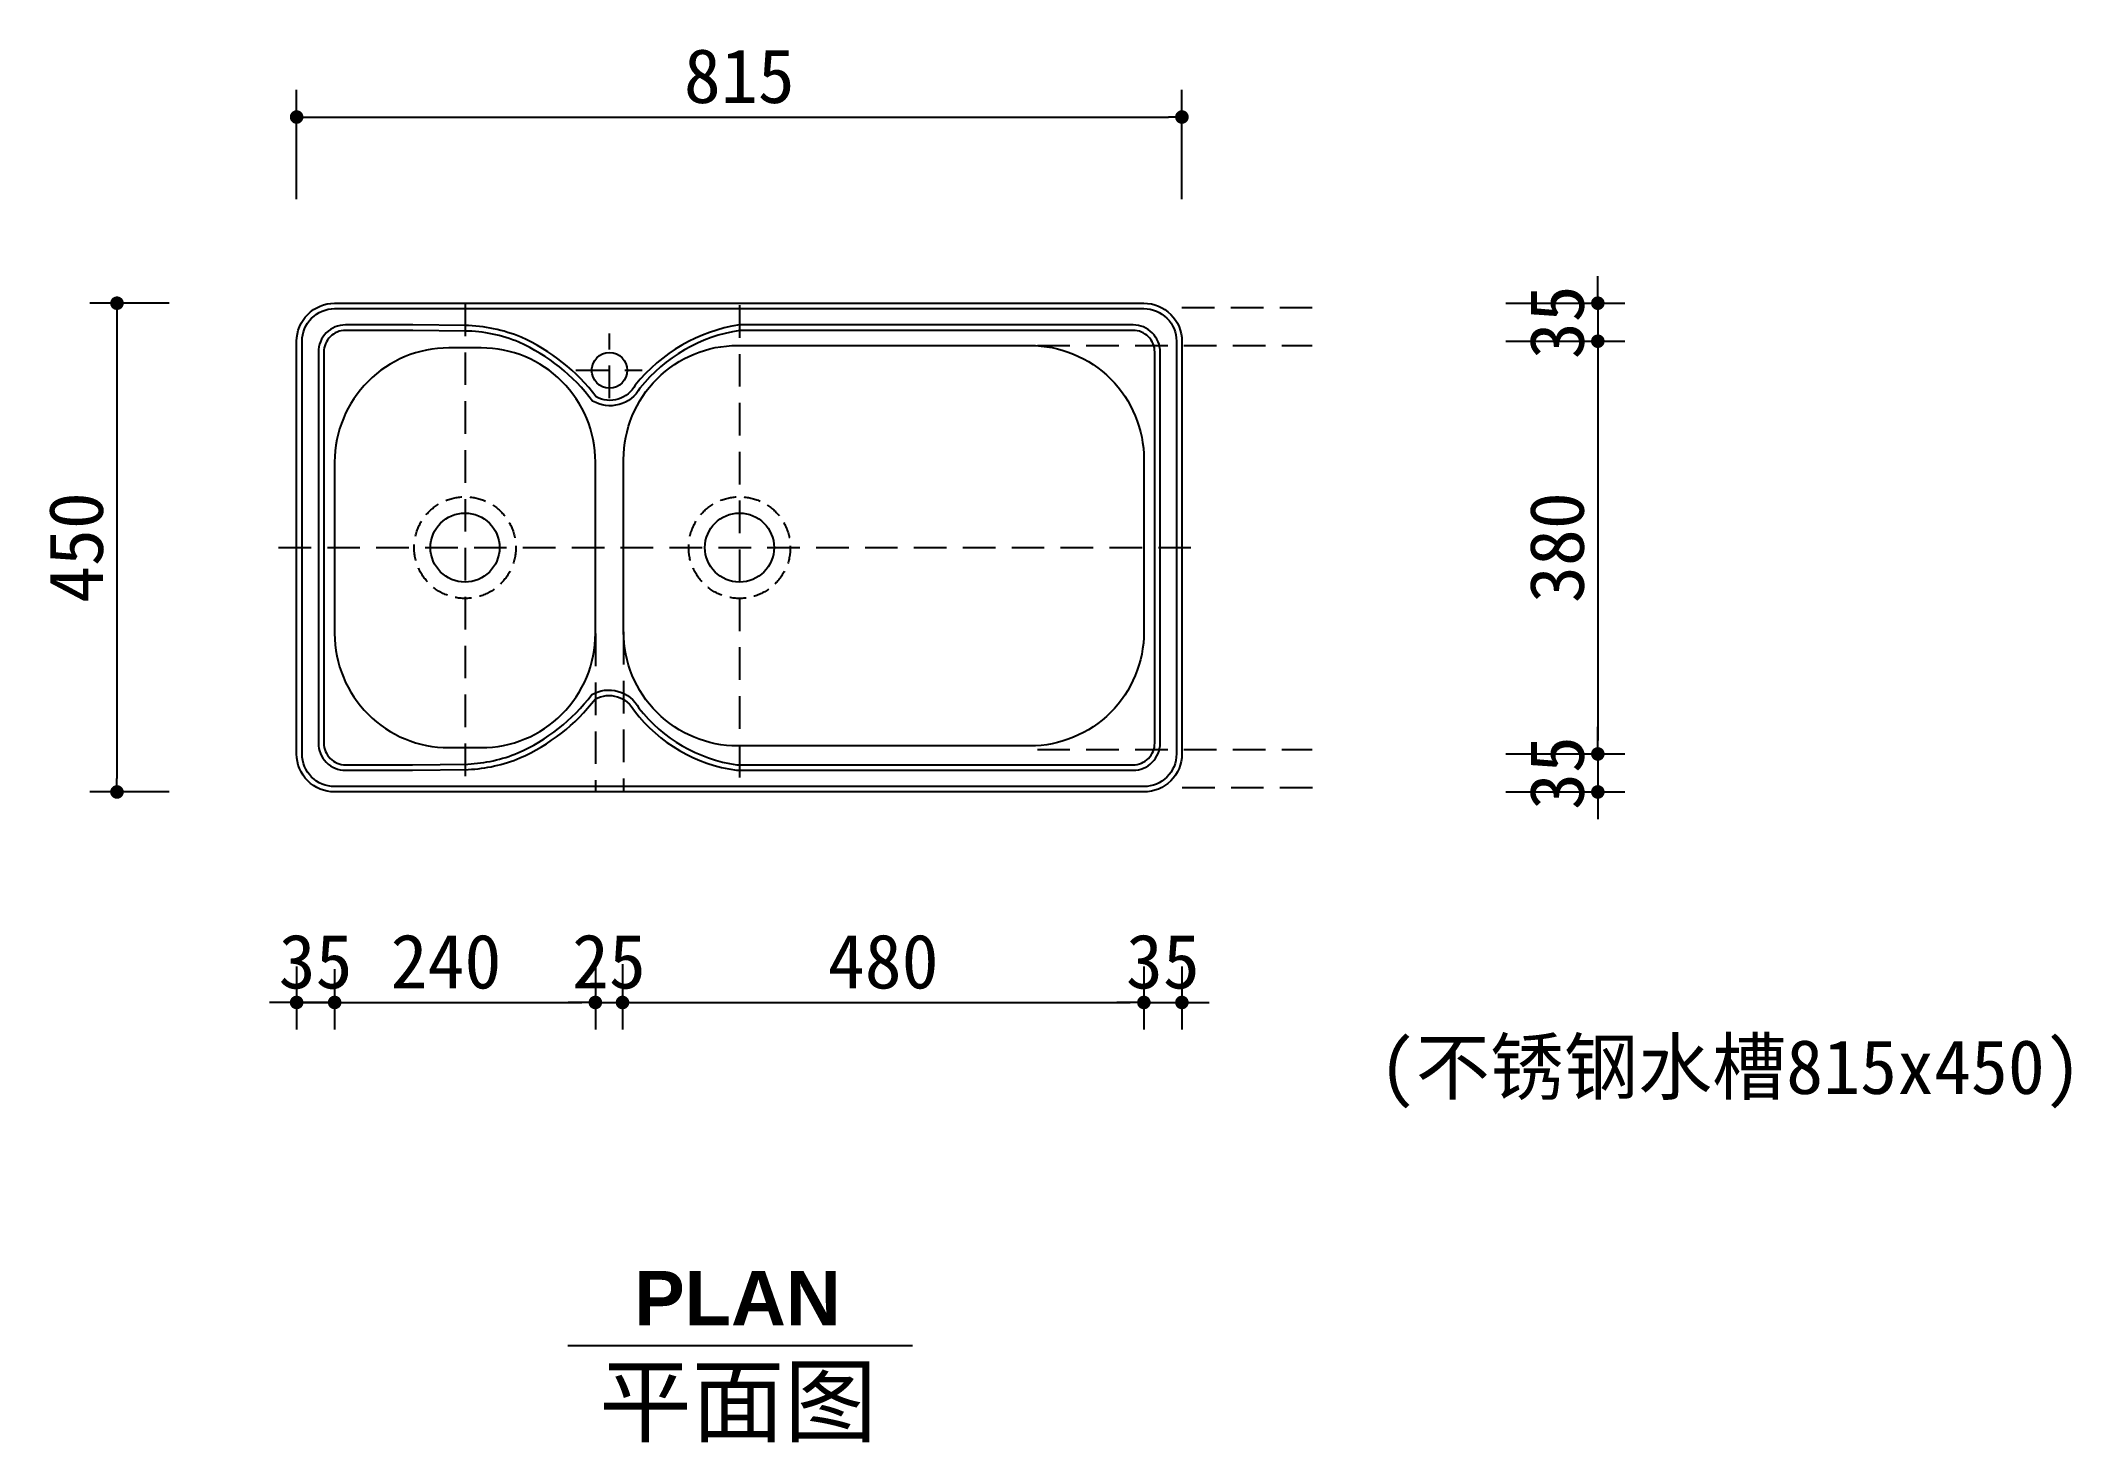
# Model space of a CAD drawing. Extents: x 685 to 2555, y 5072 to 6363.
import ezdxf

# ---------------------------------------------------------------- set-up
doc = ezdxf.new("R2010")
doc.units = 0
doc.header["$MEASUREMENT"] = 0
doc.linetypes.add('DASHEDX2', pattern=[1.5, 1, -0.5])
doc.layers.get('0').update_dxf_attribs({"linetype": 'CONTINUOUS'})
doc.layers.get('DEFPOINTS').update_dxf_attribs({"linetype": 'CONTINUOUS'})
for name, color, linetype in [('3', 3, 'CONTINUOUS'), ('7', 7, 'CONTINUOUS'), ('DIM', 3, 'CONTINUOUS'), ('TEXT', 3, 'CONTINUOUS')]:
    doc.layers.add(name, color=color, linetype=linetype)
doc.styles.add('HT', font='')
doc.styles.add('HZ', font='')
doc.styles.get('HT').set_extended_font_data('Swis721 Ex BT', bold=True)
doc.styles.get('HZ').set_extended_font_data('仿宋_GB2312')
doc.dimstyles.get("Standard").update_dxf_attribs({"dimscale": 50, "dimtxt": 2, "dimasz": 1, "dimexe": 1, "dimexo": 1, "dimgap": 0, "dimtad": 1, "dimtoh": 1, "dimdec": 0, "dimzin": 0, "dimdsep": 46, "dimtxsty": 'HZ', "dimblk1": 'DOT', "dimblk2": 'DOT', "dimsah": 1, "dimcen": 0, "dimadec": 0, "dimazin": 0, "dimtfac": 0.5, "dimtdec": 0, "dimtix": 1, "dimtmove": 2, "dimatfit": 3, "dimldrblk": 'DOT', "dimfxl": 0, "dimtolj": 1, "dimtzin": 0, "dimarcsym": 0})

# ---------------------------------------------------------------- blocks, each defined once
blk = doc.blocks.new('_DOT')
at = {"color": 0, "linetype": 'ByBlock'}
blk.add_line((-0.5, 0), (-1, 0), dxfattribs=at)
at = {"color": 0, "linetype": 'ByBlock', "const_width": 0.5}
blk.add_lwpolyline([(-0.25, 0, 1), (0.25, 0, 1)], format="xyb", close=True, dxfattribs=at)
blk = doc.blocks.new('*D9')
at = {"linetype": 'ByBlock'}
for p, q in [((1700.9, 5510.1), (1700.9, 5452.1)), ((1233.4, 5477.1), (1688.4, 5477.1))]:
    blk.add_line(p, q, dxfattribs=at)
at = {"layer": 'DEFPOINTS', "color": 0, "linetype": 'ByBlock'}
for p in [(1220.9, 5535.1), (1700.9, 5535.1), (1700.9, 5477.1)]:
    blk.add_point(p, dxfattribs=at)
at = {"linetype": 'ByBlock', "xscale": 12.5, "yscale": 12.5, "zscale": 12.5, "rotation": 180}
blk.add_blockref('_DOT', (1220.9, 5477.1), dxfattribs=at)
at = {"linetype": 'ByBlock', "xscale": 12.5, "yscale": 12.5, "zscale": 12.5}
blk.add_blockref('_DOT', (1700.9, 5477.1), dxfattribs=at)
at = {"linetype": 'ByBlock', "insert": (1460.9, 5514.6), "char_height": 50, "attachment_point": 5, "style": 'HZ'}
blk.add_mtext('\\A1;480', dxfattribs=at)
blk = doc.blocks.new('*D1')
at = {"linetype": 'ByBlock'}
for p, q in [((920.9, 6216.8), (920.9, 6317.3)), ((1735.9, 6216.8), (1735.9, 6317.3)), ((933.4, 6292.3), (1723.4, 6292.3))]:
    blk.add_line(p, q, dxfattribs=at)
at = {"layer": 'DEFPOINTS', "color": 0, "linetype": 'ByBlock'}
for p in [(1735.9, 6292.3), (920.9, 6191.8), (1735.9, 6191.8)]:
    blk.add_point(p, dxfattribs=at)
at = {"linetype": 'ByBlock', "xscale": 12.5, "yscale": 12.5, "zscale": 12.5, "rotation": 180}
blk.add_blockref('_DOT', (920.9, 6292.3), dxfattribs=at)
at = {"linetype": 'ByBlock', "xscale": 12.5, "yscale": 12.5, "zscale": 12.5}
blk.add_blockref('_DOT', (1735.9, 6292.3), dxfattribs=at)
at = {"linetype": 'ByBlock', "insert": (1328.4, 6329.8), "char_height": 50, "attachment_point": 5, "style": 'HZ'}
blk.add_mtext('\\A1;815', dxfattribs=at)
blk = doc.blocks.new('*D5')
at = {"linetype": 'ByBlock'}
for p, q in [((803.6, 6120.9), (730.5, 6120.9)), ((755.5, 6108.4), (755.5, 5683.4)), ((803.6, 5670.9), (730.5, 5670.9))]:
    blk.add_line(p, q, dxfattribs=at)
at = {"layer": 'DEFPOINTS', "color": 0, "linetype": 'ByBlock'}
for p in [(828.6, 6120.9), (755.5, 5670.9), (828.6, 5670.9)]:
    blk.add_point(p, dxfattribs=at)
at = {"linetype": 'ByBlock', "xscale": 12.5, "yscale": 12.5, "zscale": 12.5}
for p, rotation in [((755.5, 6120.9), 90), ((755.5, 5670.9), 270)]:
    blk.add_blockref('_DOT', p, dxfattribs=dict(at, rotation=rotation))
at = {"linetype": 'ByBlock', "insert": (718, 5895.9), "char_height": 50, "attachment_point": 5, "rotation": 90, "style": 'HZ'}
blk.add_mtext('\\A1;450', dxfattribs=at)
blk = doc.blocks.new('*D7')
at = {"linetype": 'ByBlock'}
for p, q in [((1195.9, 5512.5), (1195.9, 5452.1)), ((933.4, 5477.1), (1183.4, 5477.1))]:
    blk.add_line(p, q, dxfattribs=at)
at = {"layer": 'DEFPOINTS', "color": 0, "linetype": 'ByBlock'}
for p in [(920.9, 5546.9), (1195.9, 5537.5), (1195.9, 5477.1)]:
    blk.add_point(p, dxfattribs=at)
at = {"linetype": 'ByBlock', "xscale": 12.5, "yscale": 12.5, "zscale": 12.5, "rotation": 180}
blk.add_blockref('_DOT', (920.9, 5477.1), dxfattribs=at)
at = {"linetype": 'ByBlock', "xscale": 12.5, "yscale": 12.5, "zscale": 12.5}
blk.add_blockref('_DOT', (1195.9, 5477.1), dxfattribs=at)
at = {"linetype": 'ByBlock', "insert": (1058.4, 5514.6), "char_height": 50, "attachment_point": 5, "style": 'HZ'}
blk.add_mtext('\\A1;240', dxfattribs=at)
blk = doc.blocks.new('*D6')
at = {"linetype": 'ByBlock'}
for p, q in [((920.9, 5510.1), (920.9, 5452.1)), ((955.9, 5507.7), (955.9, 5452.1)), ((908.4, 5477.1), (895.9, 5477.1)), ((955.9, 5477.1), (920.9, 5477.1)), ((968.4, 5477.1), (980.9, 5477.1))]:
    blk.add_line(p, q, dxfattribs=at)
at = {"layer": 'DEFPOINTS', "color": 0, "linetype": 'ByBlock'}
for p in [(920.9, 5535.1), (955.9, 5532.7), (920.9, 5477.1)]:
    blk.add_point(p, dxfattribs=at)
at = {"linetype": 'ByBlock', "xscale": 12.5, "yscale": 12.5, "zscale": 12.5}
blk.add_blockref('_DOT', (920.9, 5477.1), dxfattribs=at)
at = {"linetype": 'ByBlock', "xscale": 12.5, "yscale": 12.5, "zscale": 12.5, "rotation": 180}
blk.add_blockref('_DOT', (955.9, 5477.1), dxfattribs=at)
at = {"linetype": 'ByBlock', "insert": (938.4, 5514.6), "char_height": 50, "attachment_point": 5, "style": 'HZ'}
blk.add_mtext('\\A1;35', dxfattribs=at)
blk = doc.blocks.new('*D8')
at = {"linetype": 'ByBlock'}
for p, q in [((1220.9, 5512.5), (1220.9, 5452.1)), ((1183.4, 5477.1), (1170.9, 5477.1)), ((1195.9, 5477.1), (1220.9, 5477.1)), ((1233.4, 5477.1), (1245.9, 5477.1))]:
    blk.add_line(p, q, dxfattribs=at)
at = {"layer": 'DEFPOINTS', "color": 0, "linetype": 'ByBlock'}
for p in [(1220.9, 5537.5), (1195.9, 5498.7), (1220.9, 5477.1)]:
    blk.add_point(p, dxfattribs=at)
at = {"linetype": 'ByBlock', "xscale": 12.5, "yscale": 12.5, "zscale": 12.5}
blk.add_blockref('_DOT', (1195.9, 5477.1), dxfattribs=at)
at = {"linetype": 'ByBlock', "xscale": 12.5, "yscale": 12.5, "zscale": 12.5, "rotation": 180}
blk.add_blockref('_DOT', (1220.9, 5477.1), dxfattribs=at)
at = {"linetype": 'ByBlock', "insert": (1208.4, 5514.6), "char_height": 50, "attachment_point": 5, "style": 'HZ'}
blk.add_mtext('\\A1;25', dxfattribs=at)
blk = doc.blocks.new('*D3')
at = {"linetype": 'ByBlock'}
for p, q in [((2118.8, 6073.4), (2118.8, 5718.4)), ((2034.2, 5705.9), (2143.8, 5705.9))]:
    blk.add_line(p, q, dxfattribs=at)
at = {"layer": 'DEFPOINTS', "color": 0, "linetype": 'ByBlock'}
for p in [(2009.2, 6085.9), (2009.2, 5705.9), (2118.8, 5705.9)]:
    blk.add_point(p, dxfattribs=at)
at = {"linetype": 'ByBlock', "xscale": 12.5, "yscale": 12.5, "zscale": 12.5}
for p, rotation in [((2118.8, 6085.9), 90), ((2118.8, 5705.9), 270)]:
    blk.add_blockref('_DOT', p, dxfattribs=dict(at, rotation=rotation))
at = {"linetype": 'ByBlock', "insert": (2081.3, 5895.9), "char_height": 50, "attachment_point": 5, "rotation": 90, "style": 'HZ'}
blk.add_mtext('\\A1;380', dxfattribs=at)
blk = doc.blocks.new('*D10')
at = {"linetype": 'ByBlock'}
for p, q in [((1735.9, 5510.1), (1735.9, 5452.1)), ((1688.4, 5477.1), (1675.9, 5477.1)), ((1700.9, 5477.1), (1735.9, 5477.1)), ((1748.4, 5477.1), (1760.9, 5477.1))]:
    blk.add_line(p, q, dxfattribs=at)
at = {"layer": 'DEFPOINTS', "color": 0, "linetype": 'ByBlock'}
for p in [(1700.9, 5535.1), (1735.9, 5535.1), (1735.9, 5477.1)]:
    blk.add_point(p, dxfattribs=at)
at = {"linetype": 'ByBlock', "xscale": 12.5, "yscale": 12.5, "zscale": 12.5}
blk.add_blockref('_DOT', (1700.9, 5477.1), dxfattribs=at)
at = {"linetype": 'ByBlock', "xscale": 12.5, "yscale": 12.5, "zscale": 12.5, "rotation": 180}
blk.add_blockref('_DOT', (1735.9, 5477.1), dxfattribs=at)
at = {"linetype": 'ByBlock', "insert": (1718.4, 5514.6), "char_height": 50, "attachment_point": 5, "style": 'HZ'}
blk.add_mtext('\\A1;35', dxfattribs=at)
blk = doc.blocks.new('*D4')
at = {"linetype": 'ByBlock'}
for p, q in [((2118.8, 5718.4), (2118.8, 5730.9)), ((2118.8, 5705.9), (2118.8, 5670.9)), ((2034.2, 5670.9), (2143.8, 5670.9)), ((2118.8, 5658.4), (2118.8, 5645.9))]:
    blk.add_line(p, q, dxfattribs=at)
at = {"layer": 'DEFPOINTS', "color": 0, "linetype": 'ByBlock'}
for p in [(2082.1, 5705.9), (2009.2, 5670.9), (2118.8, 5670.9)]:
    blk.add_point(p, dxfattribs=at)
at = {"linetype": 'ByBlock', "xscale": 12.5, "yscale": 12.5, "zscale": 12.5}
for p, rotation in [((2118.8, 5705.9), 270), ((2118.8, 5670.9), 90)]:
    blk.add_blockref('_DOT', p, dxfattribs=dict(at, rotation=rotation))
at = {"linetype": 'ByBlock', "insert": (2081.3, 5688.4), "char_height": 50, "attachment_point": 5, "rotation": 90, "style": 'HZ'}
blk.add_mtext('\\A1;35', dxfattribs=at)
blk = doc.blocks.new('*D2')
at = {"linetype": 'ByBlock'}
for p, q in [((2118.8, 6133.4), (2118.8, 6145.9)), ((2034.2, 6120.9), (2143.8, 6120.9)), ((2118.8, 6120.9), (2118.8, 6085.9)), ((2034.2, 6085.9), (2143.8, 6085.9)), ((2118.8, 6073.4), (2118.8, 6060.9))]:
    blk.add_line(p, q, dxfattribs=at)
at = {"layer": 'DEFPOINTS', "color": 0, "linetype": 'ByBlock'}
for p in [(2009.2, 6120.9), (2009.2, 6085.9), (2118.8, 6085.9)]:
    blk.add_point(p, dxfattribs=at)
at = {"linetype": 'ByBlock', "xscale": 12.5, "yscale": 12.5, "zscale": 12.5}
for p, rotation in [((2118.8, 6120.9), 270), ((2118.8, 6085.9), 90)]:
    blk.add_blockref('_DOT', p, dxfattribs=dict(at, rotation=rotation))
at = {"linetype": 'ByBlock', "insert": (2081.3, 6103.4), "char_height": 50, "attachment_point": 5, "rotation": 90, "style": 'HZ'}
blk.add_mtext('\\A1;35', dxfattribs=at)

msp = doc.modelspace()

# ---------------------------------------------------------------- linework, layer by layer
at = {"layer": '3', "linetype": 'DASHEDX2', "ltscale": 30}
for p, q in [((1075.9, 6120.6), (1075.9, 5671.3)), ((1328.6, 6119.1), (1328.6, 5671.3)), ((1735.9, 6117), (1855.9, 6117)), ((1208.9, 6033.4), (1208.9, 6093)), ((1602.8, 6082), (1855.9, 6082)), ((1178, 6059.1), (1238.9, 6059.1)), ((904.2, 5896.1), (1753.2, 5896.1)), ((1195.9, 5816.7), (1195.9, 5670.9)), ((1221.9, 5818.3), (1221.9, 5670.9)), ((1602.8, 5710), (1855.9, 5710.1)), ((1736.1, 5675.1), (1856, 5675.1))]:
    msp.add_line(p, q, dxfattribs=at)
at = {"layer": '3'}
for p, q in [((1735.9, 6117), (1758.1, 6117)), ((1736.1, 5675.1), (1758.2, 5675.1))]:
    msp.add_line(p, q, dxfattribs=at)
for points in [[(1730.9, 6085.9), (1730.9, 5705.9, -0.414214), (1700.9, 5675.9), (955.9, 5675.9, -0.414214), (925.9, 5705.9), (925.9, 6085.9, -0.414214), (955.9, 6115.9), (1700.9, 6115.9, -0.414214)], [(1195.9, 5816.7), (1195.9, 5895.9), (1195.9, 5974.7, 0.414214), (1090.9, 6079.7), (1060.9, 6079.7, 0.414214), (955.9, 5974.7), (955.9, 5895.9), (955.9, 5816.7, 0.414214), (1060.9, 5711.7), (1090.9, 5711.7, 0.414214)], [(1221.9, 5897.7), (1221.9, 5977, -0.414214), (1326.9, 6082), (1595.9, 6082, -0.414214), (1700.9, 5977), (1700.9, 5897.7), (1700.9, 5818.3, -0.414214), (1595.9, 5713.3), (1326.9, 5713.3, -0.414214), (1221.9, 5818.3)]]:
    msp.add_lwpolyline(points, format="xyb", close=True, dxfattribs=at)
for points in [[(1075.9, 6100.3), (1028, 6100.9), (965.9, 6100.9, 0.414214), (940.9, 6075.9), (940.9, 5715.9, 0.414214), (965.9, 5690.9), (1027.7, 5690.9), (1078.7, 5691.6, 0.087047), (1126.5, 5702.2, 0.125984), (1195.9, 5756.6, -0.417312), (1231.8, 5745.5, 0.194103), (1325.7, 5690.9), (1690.9, 5690.9, 0.414214), (1715.9, 5715.9), (1715.9, 6075.9, 0.414214), (1690.9, 6100.9), (1328.6, 6100.9, 0.187449), (1232.7, 6045.5, -0.417312), (1196.8, 6034.6, 0.125984), (1127.6, 6089.5, 0.096594), (1075.9, 6100.3)], [(1075.9, 6095.3), (1028, 6095.9), (965.9, 6095.9, 0.414214), (945.9, 6075.9), (945.9, 5715.9, 0.414214), (965.9, 5695.9), (1027.7, 5695.9), (1078.5, 5696.6, 0.0868), (1124.5, 5706.8, 0.127408), (1192.6, 5760.5, -0.423444), (1236, 5748.2, 0.192644), (1326, 5695.9), (1690.9, 5695.9, 0.414214), (1710.9, 5715.9), (1710.9, 6075.9, 0.414214), (1690.9, 6095.9), (1328.9, 6095.9, 0.185984), (1236.9, 6042.8, -0.423203), (1193.4, 6030.8, 0.127417), (1125.6, 6084.9, 0.096498), (1075.9, 6095.3, 0.096498)]]:
    msp.add_lwpolyline(points, format="xyb", dxfattribs=at)
at = {"layer": '3', "linetype": 'Continuous', "ltscale": 15}
msp.add_circle((1208.9, 6059.1), 16.4, dxfattribs=at)
at = {"layer": '3', "linetype": 'DASHEDX2', "ltscale": 15}
for centre in [(1075.9, 5895.9), (1328.6, 5895.9)]:
    msp.add_circle(centre, 46.8, dxfattribs=at)
at = {"layer": '3'}
for centre in [(1075.9, 5895.9), (1328.6, 5895.9)]:
    msp.add_circle(centre, 31.8, dxfattribs=at)
at = {"layer": '7'}
msp.add_lwpolyline([(1735.9, 6085.9), (1735.9, 5705.9, -0.414214), (1700.9, 5670.9), (955.9, 5670.9, -0.414214), (920.9, 5705.9), (920.9, 6085.9, -0.414214), (955.9, 6120.9), (1700.9, 6120.9, -0.414214)], format="xyb", close=True, dxfattribs=at)
at = {"layer": 'TEXT', "color": 6}
msp.add_line((1170.6, 5161.2), (1487.8, 5161.2), dxfattribs=at)

# ---------------------------------------------------------------- texts
at = {"layer": 'TEXT', "style": 'HZ'}
msp.add_text('(不锈钢水槽815x450)', height=50, dxfattribs=at).set_placement((1917.2, 5392.9))
at = {"layer": 'TEXT', "linetype": 'ByBlock'}
for s, height, style, p in [('PLAN', 50, 'HT', (1231.6, 5179.9)), ('平面图', 62.5, 'HZ', (1199.4, 5078.9))]:
    msp.add_text(s, height=height, dxfattribs=dict(at, style=style)).set_placement(p)

# ---------------------------------------------------------------- dimensions: what is measured, and where the dimension line sits
at = {"layer": 'DIM'}
for base, p1, p2, override, picture, middle in [((1735.9, 6292.3), (920.9, 6191.8), (1735.9, 6191.8), {"dimscale": 25, "dimasz": 0.5, "dimgap": 0.5, "dimtoh": 0, "dimzin": 8, "dimlunit": 6, "dimclrd": 256, "dimclre": 256, "dimclrt": 256}, '*D1', (1328.4, 6329.8)), ((920.9, 5477.1), (955.9, 5532.7), (920.9, 5535.1), {"dimscale": 25, "dimasz": 0.5, "dimgap": 0.5, "dimtoh": 0, "dimzin": 8, "dimlunit": 6, "dimclrd": 256, "dimclre": 256, "dimclrt": 256}, '*D6', (938.4, 5514.6)), ((1220.9, 5477.1), (1195.9, 5498.7), (1220.9, 5537.5), {"dimscale": 25, "dimasz": 0.5, "dimgap": 0.5, "dimtoh": 0, "dimzin": 8, "dimlunit": 6, "dimse1": 1, "dimclrd": 256, "dimclre": 256, "dimclrt": 256}, '*D8', (1208.4, 5514.6)), ((1700.9, 5477.1), (1220.9, 5535.1), (1700.9, 5535.1), {"dimscale": 25, "dimasz": 0.5, "dimgap": 0.5, "dimtoh": 0, "dimzin": 8, "dimlunit": 6, "dimse1": 1, "dimclrd": 256, "dimclre": 256, "dimclrt": 256}, '*D9', (1460.9, 5514.6)), ((1735.9, 5477.1), (1700.9, 5535.1), (1735.9, 5535.1), {"dimscale": 25, "dimasz": 0.5, "dimgap": 0.5, "dimtoh": 0, "dimzin": 8, "dimlunit": 6, "dimse1": 1, "dimclrd": 256, "dimclre": 256, "dimclrt": 256}, '*D10', (1718.4, 5514.6))]:
    dim = msp.add_linear_dim(base=base, p1=p1, p2=p2, dimstyle='Standard', override=override, dxfattribs=at)
    dim.commit()
    dim.dimension.update_dxf_attribs({"geometry": picture, "text_midpoint": middle})
for base, p1, p2, override, picture, middle in [((2118.8, 6085.9), (2009.2, 6120.9), (2009.2, 6085.9), {"dimscale": 25, "dimasz": 0.5, "dimgap": 0.5, "dimtoh": 0, "dimzin": 8, "dimlunit": 6, "dimclrd": 256, "dimclre": 256, "dimclrt": 256}, '*D2', (2081.3, 6103.4)), ((755.5, 5670.9), (828.6, 6120.9), (828.6, 5670.9), {"dimscale": 25, "dimasz": 0.5, "dimgap": 0.5, "dimtoh": 0, "dimzin": 8, "dimlunit": 6, "dimclrd": 256, "dimclre": 256, "dimclrt": 256}, '*D5', (718, 5895.9)), ((2118.8, 5705.9), (2009.2, 6085.9), (2009.2, 5705.9), {"dimscale": 25, "dimasz": 0.5, "dimgap": 0.5, "dimtoh": 0, "dimzin": 8, "dimlunit": 6, "dimse1": 1, "dimclrd": 256, "dimclre": 256, "dimclrt": 256}, '*D3', (2081.3, 5895.9)), ((2118.8, 5670.9), (2082.1, 5705.9), (2009.2, 5670.9), {"dimscale": 25, "dimasz": 0.5, "dimgap": 0.5, "dimtoh": 0, "dimzin": 8, "dimlunit": 6, "dimse1": 1, "dimclrd": 256, "dimclre": 256, "dimclrt": 256}, '*D4', (2081.3, 5688.4))]:
    dim = msp.add_linear_dim(base=base, p1=p1, p2=p2, angle=90, dimstyle='Standard', override=override, dxfattribs=at)
    dim.commit()
    dim.dimension.update_dxf_attribs({"geometry": picture, "text_midpoint": middle})
dim = msp.add_linear_dim(base=(1195.9, 5477.1), p1=(920.9, 5546.9), p2=(1195.9, 5537.5), text='240', dimstyle='Standard', override={"dimscale": 25, "dimasz": 0.5, "dimgap": 0.5, "dimtoh": 0, "dimzin": 8, "dimlunit": 6, "dimse1": 1, "dimclrd": 256, "dimclre": 256, "dimclrt": 256}, dxfattribs=at)
dim.commit()
dim.dimension.update_dxf_attribs({"geometry": '*D7', "text_midpoint": (1058.4, 5514.6)})

doc.saveas('drawing.dxf')
